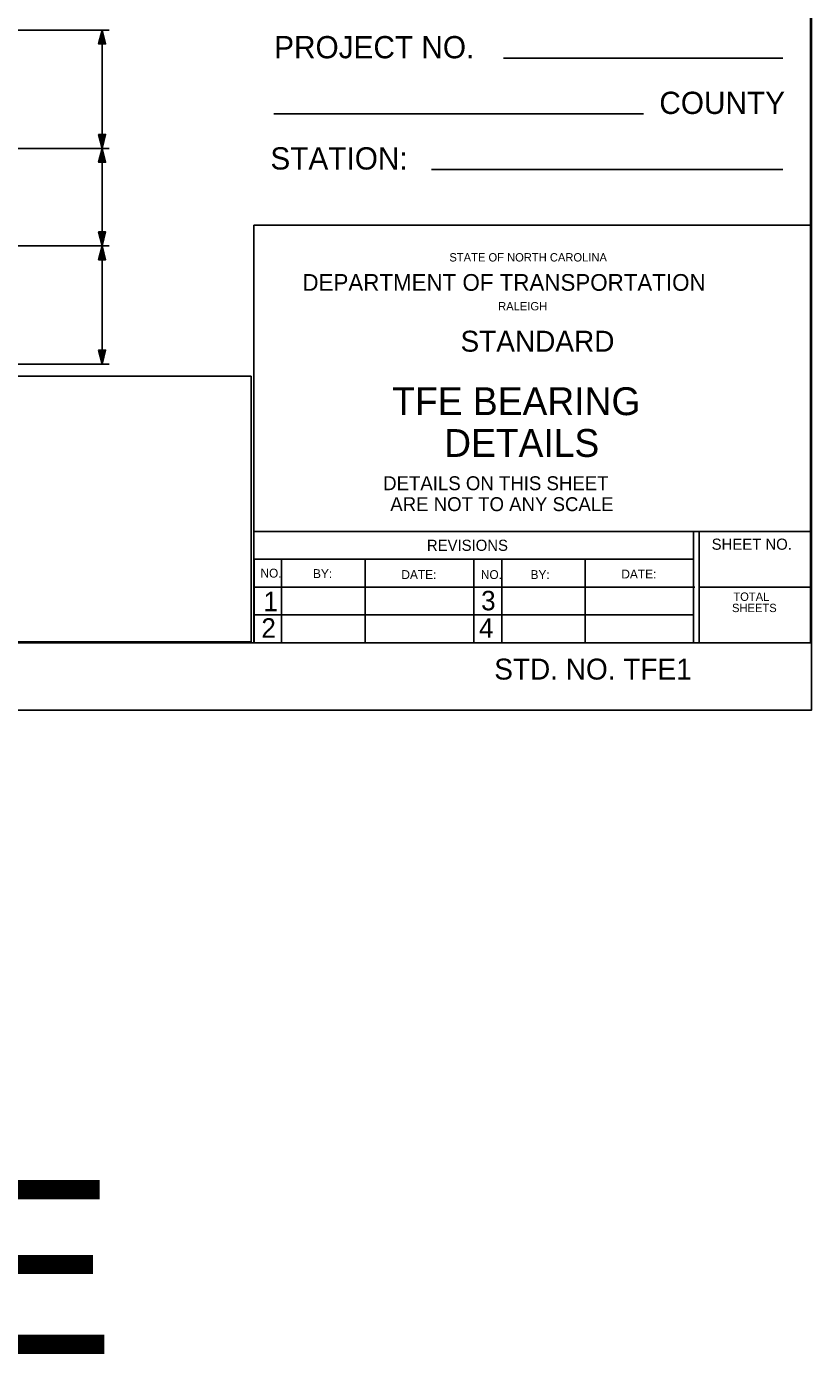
# Model space of a CAD drawing. Extents: x 0 to 33.1, y -5.8 to 23.3.
# Drawn here: x 26.01 to 33.06, y -5.8 to 6.14 of the extents above; entities that cross this region are included whole.
import ezdxf

# ---------------------------------------------------------------- set-up
doc = ezdxf.new("R2010")
doc.units = 0
for name, color, linetype in [('Auto Dimensioning', 7, 'Continuous'), ('Dimension Lines', 7, 'Continuous'), ('Plan Sheet', 7, 'Continuous'), ('Plot Shape', 7, 'Continuous'), ('Text', 7, 'Continuous'), ('User Information Notes', 7, 'Continuous')]:
    doc.layers.add(name, color=color, linetype=linetype)

msp = doc.modelspace()

# ---------------------------------------------------------------- linework, layer by layer
at = {"layer": 'Auto Dimensioning'}
for p, q in [((25.037, 6.11), (26.754, 6.11)), ((26.692, 5.047), (26.692, 6.11)), ((24.392, 5.047), (26.754, 5.047)), ((26.692, 4.172), (26.692, 5.047)), ((24.392, 4.172), (26.754, 4.172)), ((26.692, 3.11), (26.692, 4.172)), ((25.037, 3.11), (26.754, 3.11))]:
    msp.add_line(p, q, dxfattribs=at)
at = {"layer": 'Dimension Lines'}
for points in [[(26.692, 5.985), (26.685, 5.985), (26.692, 6.11), (26.679, 5.985), (26.673, 5.985), (26.692, 6.11), (26.667, 5.985), (26.66, 5.985), (26.692, 6.11), (26.723, 5.985), (26.717, 5.985), (26.692, 6.11), (26.71, 5.985), (26.704, 5.985), (26.692, 6.11), (26.698, 5.985), (26.66, 5.985), (26.723, 5.985), (26.692, 6.11), (26.66, 5.985)], [(26.692, 5.172), (26.698, 5.172), (26.692, 5.047), (26.704, 5.172), (26.71, 5.172), (26.692, 5.047), (26.717, 5.172), (26.723, 5.172), (26.692, 5.047), (26.66, 5.172), (26.667, 5.172), (26.692, 5.047), (26.673, 5.172), (26.679, 5.172), (26.692, 5.047), (26.685, 5.172), (26.723, 5.172), (26.66, 5.172), (26.692, 5.047), (26.723, 5.172)], [(26.692, 4.922), (26.685, 4.922), (26.692, 5.047), (26.679, 4.922), (26.673, 4.922), (26.692, 5.047), (26.667, 4.922), (26.66, 4.922), (26.692, 5.047), (26.723, 4.922), (26.717, 4.922), (26.692, 5.047), (26.71, 4.922), (26.704, 4.922), (26.692, 5.047), (26.698, 4.922), (26.66, 4.922), (26.723, 4.922), (26.692, 5.047), (26.66, 4.922)], [(26.692, 4.297), (26.698, 4.297), (26.692, 4.172), (26.704, 4.297), (26.71, 4.297), (26.692, 4.172), (26.717, 4.297), (26.723, 4.297), (26.692, 4.172), (26.66, 4.297), (26.667, 4.297), (26.692, 4.172), (26.673, 4.297), (26.679, 4.297), (26.692, 4.172), (26.685, 4.297), (26.723, 4.297), (26.66, 4.297), (26.692, 4.172), (26.723, 4.297)], [(26.692, 4.047), (26.685, 4.047), (26.692, 4.172), (26.679, 4.047), (26.673, 4.047), (26.692, 4.172), (26.667, 4.047), (26.66, 4.047), (26.692, 4.172), (26.723, 4.047), (26.717, 4.047), (26.692, 4.172), (26.71, 4.047), (26.704, 4.047), (26.692, 4.172), (26.698, 4.047), (26.66, 4.047), (26.723, 4.047), (26.692, 4.172), (26.66, 4.047)], [(26.692, 3.235), (26.698, 3.235), (26.692, 3.11), (26.704, 3.235), (26.71, 3.235), (26.692, 3.11), (26.717, 3.235), (26.723, 3.235), (26.692, 3.11), (26.66, 3.235), (26.667, 3.235), (26.692, 3.11), (26.673, 3.235), (26.679, 3.235), (26.692, 3.11), (26.685, 3.235), (26.723, 3.235), (26.66, 3.235), (26.692, 3.11), (26.723, 3.235)]]:
    msp.add_lwpolyline(points, dxfattribs=at)
at = {"layer": 'Plan Sheet'}
for p, q in [((33.054, 21.606), (33.054, 0.606)), ((32.805, 5.856), (30.296, 5.856)), ((31.555, 5.356), (28.233, 5.356)), ((32.805, 4.857), (29.651, 4.857)), ((33.054, 4.357), (28.055, 4.357)), ((28.055, 4.357), (28.055, 0.606)), ((28.055, 1.606), (33.054, 1.606)), ((32.005, 1.606), (32.005, 0.606)), ((32.055, 1.606), (32.055, 0.606)), ((28.055, 1.357), (32.007, 1.357)), ((28.058, 1.357), (28.058, 0.606)), ((28.304, 1.357), (28.304, 0.606)), ((29.054, 1.352), (29.054, 0.602)), ((30.03, 1.357), (30.03, 0.6)), ((30.281, 1.357), (30.281, 0.606)), ((31.031, 1.357), (31.031, 0.606)), ((28.055, 1.106), (32.015, 1.106)), ((32.055, 1.106), (33.046, 1.106)), ((28.055, 0.857), (32.007, 0.857)), ((1.054, 0.606), (33.054, 0.606)), ((33.063, 0), (33.063, 0))]:
    msp.add_line(p, q, dxfattribs=at)
at = {"layer": 'Plot Shape'}
msp.add_lwpolyline([(0, 22), (33.063, 22), (33.063, 0), (0, 0)], close=True, dxfattribs=at)
at = {"layer": 'User Information Notes'}
msp.add_lwpolyline([(25.629, 3.001), (28.03, 3.001), (28.03, 0.614), (25.629, 0.614)], close=True, dxfattribs=at)

# ---------------------------------------------------------------- texts
at = {"layer": 'Plan Sheet'}
for s, height, p in [('PROJECT NO.', 0.2, (28.237, 5.856)), ('COUNTY', 0.2, (31.697, 5.356)), ('STATION:', 0.2, (28.203, 4.857)), ('STATE OF NORTH CAROLINA', 0.075, (29.811, 4.031)), ('DEPARTMENT OF TRANSPORTATION', 0.15, (28.491, 3.768)), ('RALEIGH', 0.075, (30.249, 3.592)), ('REVISIONS', 0.1, (29.609, 1.432)), ('SHEET NO.', 0.1, (32.167, 1.442)), ('NO.', 0.0797, (28.114, 1.192)), ('BY:', 0.0797, (28.586, 1.188)), ('DATE:', 0.0797, (29.38, 1.179)), ('NO.', 0.0797, (30.094, 1.179)), ('BY:', 0.0797, (30.54, 1.179)), ('DATE:', 0.0797, (31.356, 1.184)), ('3', 0.175, (30.096, 0.898)), ('1', 0.175, (28.14, 0.89)), ('SHEETS', 0.075, (32.35, 0.882)), ('TOTAL', 0.075, (32.362, 0.983)), ('2', 0.175, (28.122, 0.652)), ('4', 0.175, (30.077, 0.652))]:
    msp.add_text(s, height=height, dxfattribs=at).set_placement(p)
at = {"layer": 'Text'}
for s, height, p in [('STANDARD', 0.188, (29.911, 3.221)), ('TFE BEARING', 0.25, (29.298, 2.651)), ('DETAILS', 0.25, (29.764, 2.276)), ('STD. NO. TFE1', 0.188, (30.214, 0.276))]:
    msp.add_text(s, height=height, dxfattribs=at).set_placement(p)
at = {"layer": 'User Information Notes'}
for s, height, p in [('DETAILS ON THIS SHEET', 0.125, (29.216, 1.977)), ('ARE NOT TO ANY SCALE', 0.125, (29.28, 1.789)), ('* SHOW WELD SIZE', 1.5625, (7.066, -5.781))]:
    msp.add_text(s, height=height, dxfattribs=at).set_placement(p)

doc.saveas('drawing.dxf')
